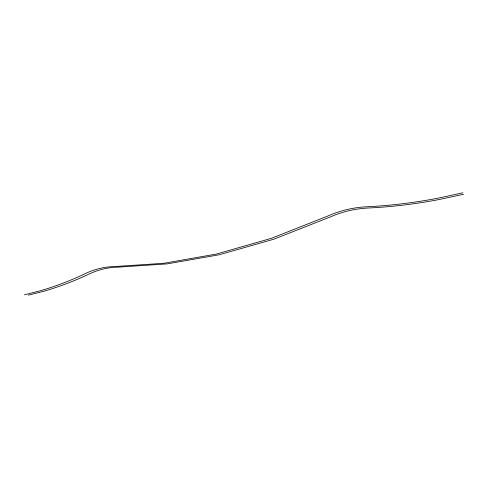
<?xml version="1.0" encoding="UTF-8"?>
<svg xmlns="http://www.w3.org/2000/svg" width="488" height="488" viewBox="0 0 488 488"><rect width="100%" height="100%" fill="white"/><g stroke="black" fill="none" stroke-linecap="round" stroke-linejoin="round"><path stroke-width="0.73" d="M24.4 294.825L39.699 290.927A359.961 258.878 -62.5 0 0 86.468 273.066C95.294 269.004 104.902 266.729 114.625 266.552L164.017 263.264L216.385 254.053L271.279 238.37L328.119 215.916C339.965 210.67 352.714 207.589 365.646 206.821A510.051 373.119 -38.5 0 0 437.809 198.226L462.85 192.827M28.328 295.173L43.548 291.305A357.308 257.865 -62.4 0 0 90.054 273.591C98.832 269.565 108.385 267.314 118.047 267.143L167.14 263.898L219.161 254.785L273.652 239.273L330.04 217.044C341.795 211.853 354.434 208.815 367.263 208.059A504.799 370.459 -38.4 0 0 438.791 199.598L463.6 194.273"/></g></svg>
